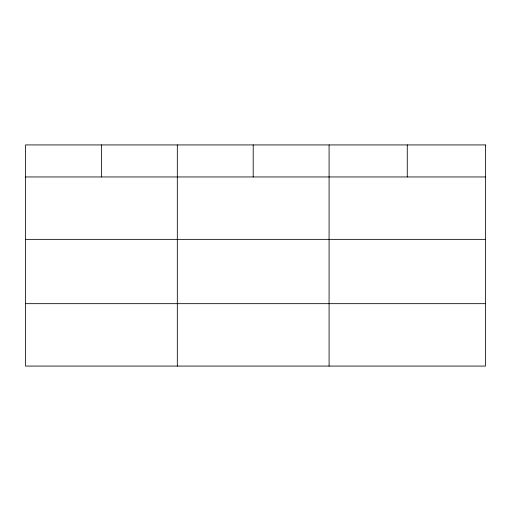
<?xml version="1.0" encoding="UTF-8"?>
<svg xmlns="http://www.w3.org/2000/svg" width="511" height="511" viewBox="0 0 511 511"><rect width="100%" height="100%" fill="white"/><g stroke="black" fill="none" stroke-linecap="round" stroke-linejoin="round"><path stroke-width="0.77" d="M25.55 176.959L485.45 176.959M25.55 239.365L485.45 239.365M25.55 303.668L485.45 303.668M407.267 144.926L407.267 176.959M329.084 144.926L329.084 366.074M253.201 144.926L253.201 176.959M177.317 144.926L177.317 366.074M101.434 144.926L101.434 176.959M485.45 144.926L25.55 144.926L25.55 366.074L485.45 366.074L485.45 144.926"/></g></svg>
